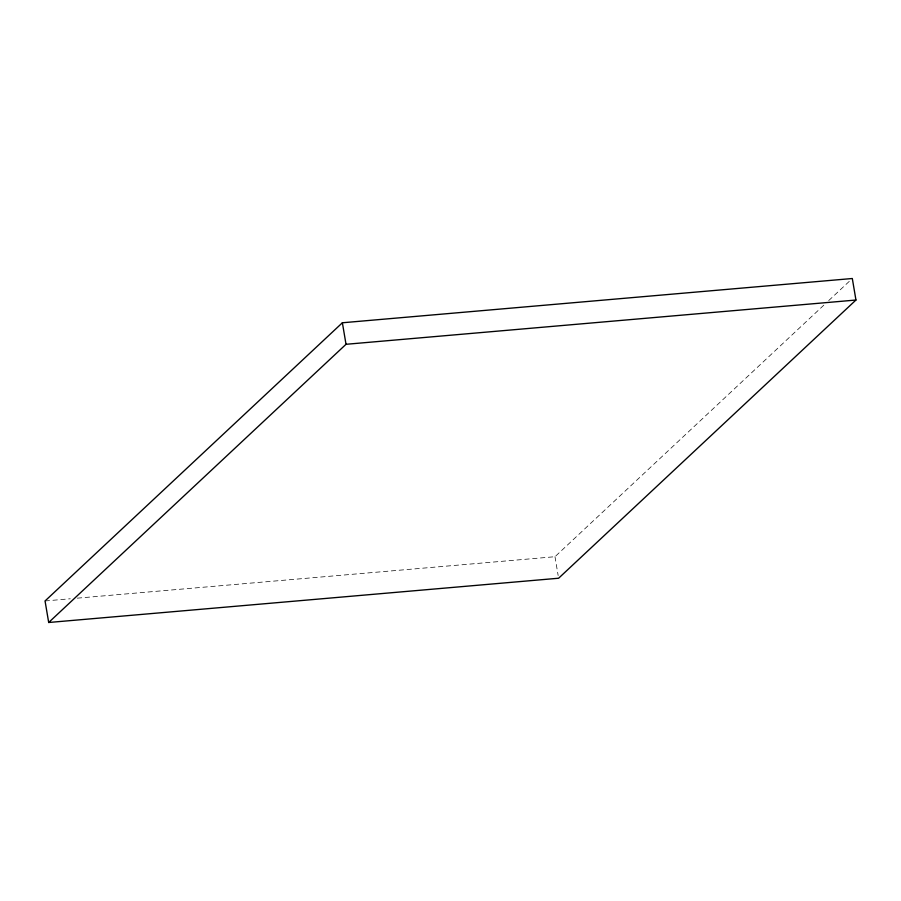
<?xml version="1.0" encoding="UTF-8"?>
<svg xmlns="http://www.w3.org/2000/svg" width="901" height="901" viewBox="0 0 901 901"><rect width="100%" height="100%" fill="white"/><g stroke="black" fill="none" stroke-linecap="round" stroke-linejoin="round"><path stroke-width="0.68" stroke-dasharray="4.5 3.38" d="M77.272 598.163L554.982 556.705L824.629 304.414M828.729 300.574L850.262 280.436M45.05 600.967L70.267 598.771M554.982 556.705L558.158 575.536"/><path stroke-width="1.35" d="M342.38 322.772L45.05 600.967L48.688 622.49L558.62 578.228L855.95 300.033L852.312 278.51L342.38 322.772L346.018 344.295L48.688 622.49M346.018 344.295L855.95 300.033"/></g></svg>
